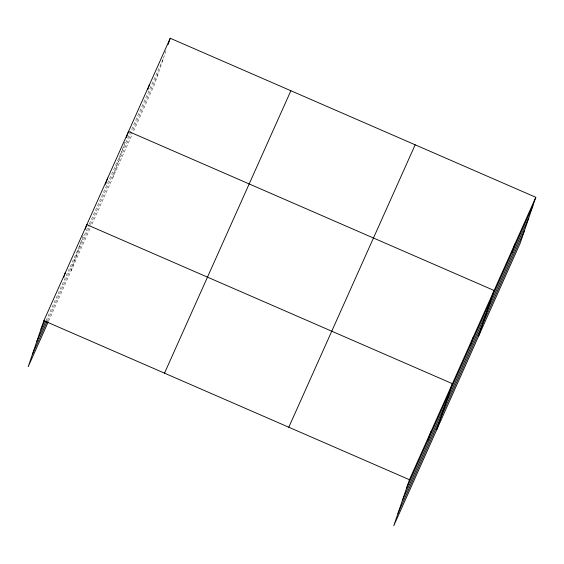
<?xml version="1.0" encoding="UTF-8"?>
<svg xmlns="http://www.w3.org/2000/svg" width="564" height="564" viewBox="0 0 564 564"><rect width="100%" height="100%" fill="white"/><g stroke="black" fill="none" stroke-linecap="round" stroke-linejoin="round"><path stroke-width="0.42" stroke-dasharray="2.82 2.11" d="M71.163 270.685L83.373 234.821M112.863 177.484L125.638 139.971M165.936 50.901L154.564 84.283L133.717 130.883M46.065 320.768L89.07 224.655M89.429 223.859L163.123 59.15M47.454 320.719L90.12 225.36M90.48 224.557L158.78 71.903M48.61 321.092L90.219 228.103M92.017 224.084L131.92 134.902"/><path stroke-width="0.85" d="M535.8 197.294L409.436 479.717L393.764 525.747L520.128 243.324L535.8 197.294L170.236 38.253L43.872 320.676L28.2 366.706L48.25 321.896M63.774 277.312L65.353 272.666M85.256 229.294L86.835 224.648L452.399 383.689L436.726 429.726M105.574 184.245L107.689 178.055M126.428 137.644L128.536 131.454L494.099 290.495L478.427 336.525M147.803 89.5L149.389 84.854M168.128 44.45L170.236 38.253M428.02 440.216L430.917 431.7M470.348 345.605L473.245 337.089M512.049 252.411L514.946 243.895M40.975 329.193L44.908 320.387M36.759 341.572L45.705 321.565M32.416 354.326L47.094 321.515M164.505 373.156L290.876 90.741M288.796 427.23L415.167 144.814M406.531 488.227L532.902 205.811M402.322 500.613L528.687 218.19M397.98 513.367L524.344 230.944M43.872 320.676L409.436 479.717"/></g></svg>
